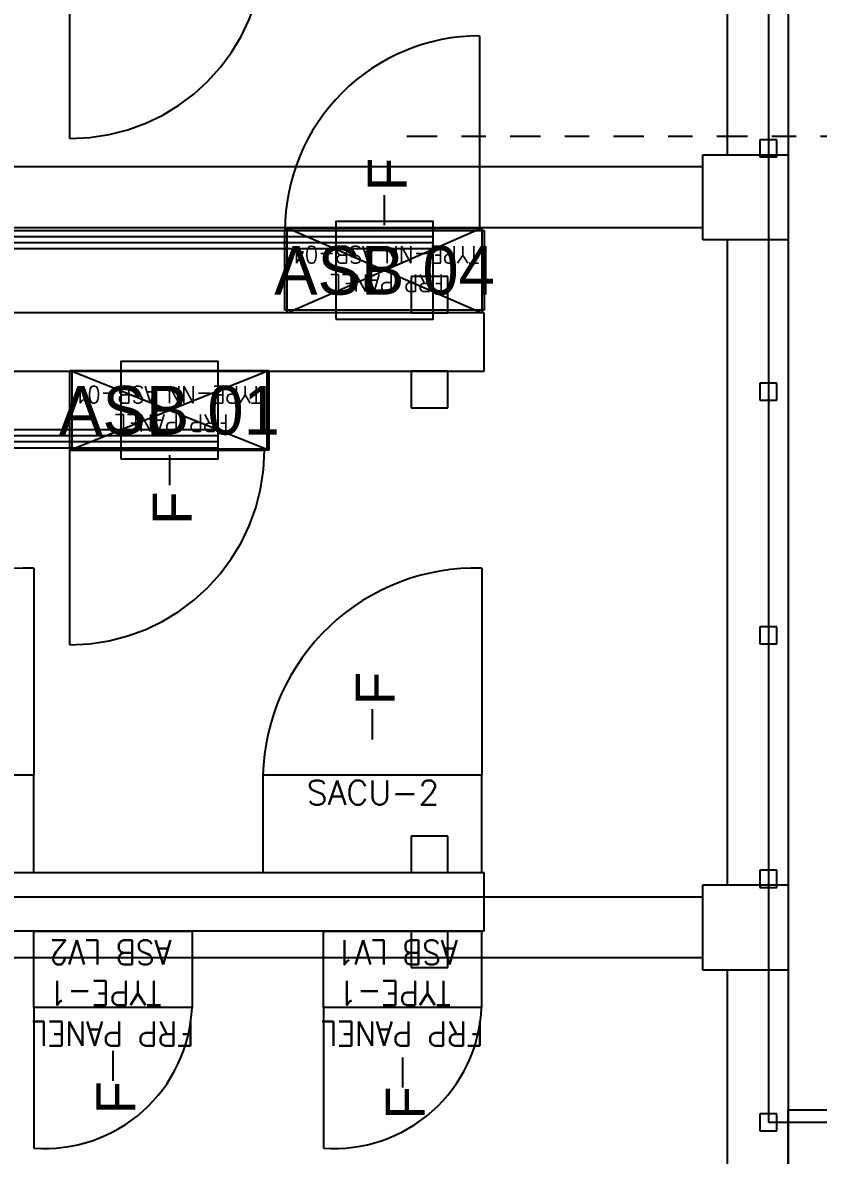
# Model space of a CAD drawing. Header units: metres. Extents: x 529292 to 530070, y 2675479 to 2675799.
# Drawn here: x 529772.285 to 529775.555, y 2675560.491 to 2675565.146 of the extents above; entities that cross this region are included whole.
import ezdxf
from ezdxf.enums import TextEntityAlignment as Align

# ---------------------------------------------------------------- set-up
doc = ezdxf.new("R2010")
doc.units = ezdxf.units.M
for name, pattern in [('CENTER', [2, 1.25, -0.25, 0.25, -0.25]), ('DASHED', [0.75, 0.5, -0.25]), ('HIDDEN', [0.375, 0.25, -0.125]), ('PHANTOM', [63.5, 31.75, -6.35, 6.35, -6.35, 6.35, -6.35])]:
    doc.linetypes.add(name, pattern=pattern)
for name, color, linetype in [('1', 5, 'Continuous'), ('IDT', 7, 'Continuous'), ('LT Cable(AG) INV to LT Panel BL-09', 2, 'Continuous')]:
    doc.layers.add(name, color=color, linetype=linetype)
doc.styles.add('Arial', font='arial.ttf')
doc.styles.add('RomanS', font='romans.shx')
doc.styles.get("Standard").update_dxf_attribs({"font": 'Adani Regular.ttf'})

# ---------------------------------------------------------------- blocks, each defined once
blk = doc.blocks.new('ASB')
at = {"layer": '1', "color": 5}
blk.add_lwpolyline([(-0.2, -0.2), (0.2, -0.2), (0.2, 0.2), (-0.2, 0.2)], close=True, dxfattribs=at)
at = {"layer": '1', "color": 7}
blk.add_attdef('ID', text='', height=0.2, dxfattribs=at).set_placement((0, 0), align=Align.MIDDLE_CENTER)
blk = doc.blocks.new('IDT')
at = {"layer": 'IDT', "color": 8}
for p, q in [((25.552, 15.4101), (25.552, 18.0601)), ((25.802, 15.4101), (25.802, 18.0601)), ((25.552, 17.4851), (25.552, 15.9851)), ((25.5981, 16.0703), (25.5981, 16.0003)), ((25.6681, 16.0703), (25.5981, 16.0703)), ((25.6681, 16.0003), (25.6681, 16.0703)), ((25.552, 15.9851), (22.802, 15.9851)), ((25.5981, 16.0003), (25.6681, 16.0003)), ((25.552, 15.0601), (25.552, 15.4101)), ((25.552, 15.4101), (25.902, 15.4101)), ((25.902, 15.4101), (25.902, 15.0601)), ((25.902, 15.3601), (29.552, 15.3601)), ((26.951, 15.3997), (26.951, 15.2497)), ((27.101, 15.3997), (26.951, 15.3997)), ((27.101, 15.2497), (27.101, 15.3997)), ((26.802, 15.2497), (32.6992, 15.2497)), ((26.951, 15.2497), (27.101, 15.2497)), ((25.902, 15.1101), (29.552, 15.1101)), ((25.902, 15.0601), (25.552, 15.0601)), ((25.552, 12.4101), (25.552, 15.0601)), ((25.5981, 15.0703), (25.5981, 15.0003)), ((25.6681, 15.0703), (25.5981, 15.0703)), ((25.6681, 15.0003), (25.6681, 15.0703)), ((25.802, 12.4101), (25.802, 15.0601)), ((25.5981, 15.0003), (25.6681, 15.0003)), ((32.6992, 15.0097), (26.802, 15.0097)), ((26.951, 15.0097), (26.951, 14.8597)), ((27.101, 15.0097), (26.951, 15.0097)), ((27.101, 14.8597), (27.101, 15.0097)), ((26.951, 14.8597), (27.101, 14.8597)), ((25.5981, 14.0703), (25.5981, 14.0003)), ((25.6681, 14.0703), (25.5981, 14.0703)), ((25.6681, 14.0003), (25.6681, 14.0703)), ((25.5981, 14.0003), (25.6681, 14.0003)), ((27.686, 13.2732), (28.504, 13.2732)), ((27.686, 12.9462), (27.686, 13.2732)), ((27.695, 12.9497), (27.695, 13.2697)), ((27.695, 13.2697), (28.495, 13.2697)), ((28.495, 13.2697), (27.695, 12.9497)), ((28.495, 12.9497), (27.695, 13.2697)), ((28.495, 13.2697), (28.495, 12.9497)), ((28.504, 13.2732), (28.504, 12.9462)), ((26.951, 13.0997), (26.951, 12.9497)), ((27.101, 13.0997), (26.951, 13.0997)), ((27.101, 12.9497), (27.101, 13.0997)), ((25.5981, 13.0685), (25.5981, 12.9985)), ((25.6681, 13.0685), (25.5981, 13.0685)), ((25.6681, 12.9985), (25.6681, 13.0685)), ((25.5981, 12.9985), (25.6681, 12.9985)), ((32.6992, 12.9497), (26.802, 12.9497)), ((26.951, 12.9497), (27.101, 12.9497)), ((28.504, 12.9462), (27.686, 12.9462)), ((28.495, 12.9497), (27.695, 12.9497)), ((26.802, 12.7097), (32.6992, 12.7097)), ((26.811, 12.3601), (26.811, 12.7097)), ((26.811, 12.7097), (27.611, 12.7097)), ((27.611, 12.7097), (26.811, 12.3601)), ((27.611, 12.3601), (26.811, 12.7097)), ((26.951, 12.7097), (26.951, 12.5597)), ((27.101, 12.7097), (26.951, 12.7097)), ((27.101, 12.5597), (27.101, 12.7097)), ((27.611, 12.7097), (27.611, 12.3601)), ((26.802, 12.6984), (27.62, 12.6984)), ((26.802, 12.3714), (26.802, 12.6984)), ((27.62, 12.6984), (27.62, 12.3714)), ((26.951, 12.5597), (27.101, 12.5597)), ((25.552, 12.0601), (25.552, 12.4101)), ((25.552, 12.4101), (25.902, 12.4101)), ((25.902, 12.4101), (25.902, 12.0601)), ((25.902, 12.3601), (29.552, 12.3601)), ((27.62, 12.3714), (26.802, 12.3714)), ((27.611, 12.3601), (26.811, 12.3601)), ((25.902, 12.1101), (29.552, 12.1101)), ((25.902, 12.0601), (25.552, 12.0601)), ((25.552, 9.4101), (25.552, 12.0601)), ((25.5981, 12.0685), (25.5981, 11.9985)), ((25.6681, 12.0685), (25.5981, 12.0685)), ((25.6681, 11.9985), (25.6681, 12.0685)), ((25.802, 9.4101), (25.802, 12.0601)), ((25.5981, 11.9985), (25.6681, 11.9985))]:
    blk.add_line(p, q, dxfattribs=at)
at = {"layer": 'IDT', "color": 8, "linetype": 'DASHED', "ltscale": 5}
for p, q in [((27.462, 15.5637), (27.462, 16.1417)), ((28.652, 15.5637), (28.652, 16.1417)), ((26.811, 13.7589), (26.811, 14.6097)), ((26.811, 14.6097), (27.711, 14.6097)), ((28.652, 13.7589), (28.652, 14.6097)), ((28.652, 14.6097), (29.552, 14.6097)), ((28.504, 14.0732), (28.504, 13.2732)), ((28.4602, 13.2732), (27.704, 13.2732)), ((28.504, 13.2732), (28.4602, 13.2732)), ((26.82, 11.5714), (26.82, 12.3714)), ((26.82, 12.3714), (26.8639, 12.3714)), ((26.8639, 12.3714), (27.62, 12.3714)), ((28.504, 11.9932), (28.504, 11.1932))]:
    blk.add_line(p, q, dxfattribs=at)
at = {"layer": 'IDT', "color": 8, "linetype": 'PHANTOM', "ltscale": 0.25}
for p, q in [((25.6331, 16.0353), (22.892, 16.0353)), ((25.6331, 9.1603), (25.6331, 16.0353))]:
    blk.add_line(p, q, dxfattribs=at)
at = {"layer": 'IDT', "color": 7}
for p, q in [((27.137, 15.8206), (27.137, 15.8931)), ((28.327, 15.7932), (28.327, 15.8658)), ((27.137, 15.7694), (27.137, 15.8206)), ((28.327, 15.7421), (28.327, 15.7932)), ((26.812, 15.5637), (27.462, 15.5637)), ((26.812, 15.2497), (26.812, 15.5637)), ((27.462, 15.5637), (27.462, 15.2497)), ((28.002, 15.5637), (28.652, 15.5637)), ((28.002, 15.2497), (28.002, 15.5637)), ((28.652, 15.5637), (28.652, 15.2497)), ((27.462, 15.2497), (26.812, 15.2497)), ((28.652, 15.2497), (28.002, 15.2497)), ((27.711, 15.0097), (26.811, 15.0097)), ((26.811, 15.0097), (26.811, 14.6097)), ((27.711, 14.6097), (27.711, 15.0097)), ((29.552, 15.0097), (28.652, 15.0097)), ((28.652, 15.0097), (28.652, 14.6097)), ((26.811, 14.6097), (27.711, 14.6097)), ((28.652, 14.6097), (29.552, 14.6097)), ((27.261, 14.4621), (27.261, 14.4109)), ((27.261, 14.4109), (27.261, 14.3384)), ((28.095, 13.3458), (28.095, 13.4183)), ((28.095, 13.2947), (28.095, 13.3458)), ((27.686, 13.2732), (28.504, 13.2732)), ((27.686, 12.9462), (27.686, 13.2732)), ((28.504, 13.2732), (28.504, 12.9462)), ((28.504, 12.9462), (27.686, 12.9462)), ((26.802, 12.6984), (27.62, 12.6984)), ((26.802, 12.3714), (26.802, 12.6984)), ((27.62, 12.6984), (27.62, 12.3714)), ((27.62, 12.3714), (26.802, 12.3714)), ((27.211, 12.3497), (27.211, 12.2985)), ((27.211, 12.2985), (27.211, 12.226))]:
    blk.add_line(p, q, dxfattribs=at)
at = {"layer": 'IDT', "color": 8, "linetype": 'HIDDEN', "ltscale": 2.5}
for p, q in [((26.802, 15.2497), (26.802, 15.0097)), ((26.802, 12.9497), (26.802, 12.7097))]:
    blk.add_line(p, q, dxfattribs=at)
at = {"layer": 'IDT', "color": 8, "linetype": 'CENTER', "ltscale": 0.1}
blk.add_line((12.5447, 11.9854), (27.1642, 11.9854), dxfattribs=at)
at = {"layer": 'IDT', "color": 8, "linetype": 'DASHED', "ltscale": 5}
for centre, radius, start, end in [((27.4175, 15.5373), 0.606, 85.7856, 177.5034), ((28.6075, 15.5373), 0.606, 85.7856, 177.5034), ((26.8361, 14.6339), 0.8753, 268.3615, 358.4192), ((28.6771, 14.6339), 0.8753, 268.3615, 358.4192), ((28.504, 13.2732), 0.8, 90, 180), ((26.82, 12.3714), 0.8, 270, 0), ((28.504, 11.1932), 0.8, 90, 180)]:
    blk.add_arc(centre, radius, start, end, dxfattribs=at)
at = {"layer": 'IDT', "color": 7, "style": 'Arial'}
for p in [(27.0458, 16.0245), (28.2358, 16.0028), (27.1698, 14.3212), (28.0038, 13.5801), (27.1198, 12.2089)]:
    blk.add_text('F', height=0.16, rotation=270, dxfattribs=at).set_placement(p)
at = {"layer": 'IDT', "color": 7, "style": 'RomanS', "width": 0.9}
for s, height, p in [('FRP PANEL', 0.1, (26.8034, 15.6209)), ('FRP PANEL', 0.1, (27.9934, 15.6209)), ('TYPE-1', 0.1, (26.9382, 15.4542)), ('TYPE-1', 0.1, (28.1282, 15.4542)), ('ASB LV1', 0.1, (26.9092, 15.2876)), ('ASB LV2', 0.1, (28.0864, 15.2876)), ('FRP PANEL', 0.07, (27.8518, 13.1269)), ('TYPE-NN ASB-01', 0.07, (27.7167, 13.0102)), ('FRP PANEL', 0.07, (26.9678, 12.5521)), ('TYPE-NN ASB-04', 0.07, (26.8222, 12.4354))]:
    blk.add_text(s, height=height, dxfattribs=at).set_placement(p)
at = {"layer": 'IDT', "color": 7, "ltscale": 0.1, "style": 'RomanS'}
blk.add_text('SACU-2', height=0.1, rotation=180, dxfattribs=at).set_placement((27.5305, 14.7306))

msp = doc.modelspace()

# ---------------------------------------------------------------- linework, layer by layer
at = {"layer": 'LT Cable(AG) INV to LT Panel BL-09', "color": 5}
for points in [[(529773.0883, 2675563.423), (529768.6395, 2675563.423, 0.054929), (529768.4436, 2675563.4014), (529766.8635, 2675563.0489, -0.054929), (529766.6675, 2675563.0273), (529763.0123, 2675563.0273, 0.414214), (529762.1123, 2675562.1273), (529762.1123, 2675545.8898, 0.023693), (529762.1163, 2675545.8046), (529762.2182, 2675544.7321, -0.023693), (529762.2223, 2675544.647), (529762.2223, 2675544.0582), (529811.3563, 2675544.0582, 0.414214), (529812.2563, 2675544.9582), (529812.2563, 2675573.1622, -0.414214), (529813.1563, 2675574.0622), (530002.389, 2675574.0622, 0.414214), (530003.289, 2675574.9622), (530003.289, 2675575.1858)], [(529773.0883, 2675563.398), (529768.6395, 2675563.398, 0.054929), (529768.4436, 2675563.3764), (529766.8635, 2675563.0239, -0.054929), (529766.6675, 2675563.0023), (529763.0373, 2675563.0023, 0.414214), (529762.1373, 2675562.1023), (529762.1373, 2675545.891, 0.023693), (529762.1413, 2675545.8058), (529762.2432, 2675544.7333, -0.023693), (529762.2473, 2675544.6482), (529762.2473, 2675544.0832), (529811.3313, 2675544.0832, 0.414214), (529812.2313, 2675544.9832), (529812.2313, 2675573.1872, -0.414214), (529813.1313, 2675574.0872), (529840.429, 2675574.0872, 0.414214), (529841.329, 2675574.9872), (529841.329, 2675575.1898)], [(529773.0883, 2675563.473), (529768.6395, 2675563.473, 0.054929), (529768.4436, 2675563.4514), (529766.8635, 2675563.0989, -0.054929), (529766.6675, 2675563.0773), (529762.9623, 2675563.0773, 0.414214), (529762.0623, 2675562.1773), (529762.0623, 2675545.8874, 0.023693), (529762.0663, 2675545.8022), (529762.1682, 2675544.7298, -0.023693), (529762.1723, 2675544.6446), (529762.1723, 2675544.0082), (529811.4063, 2675544.0082, 0.414214), (529812.3063, 2675544.9082), (529812.3063, 2675550.6082, -0.414214), (529813.2063, 2675551.5082), (530002.389, 2675551.5082, 0.414214), (530003.289, 2675552.4082), (530003.289, 2675552.6858)], [(529773.0883, 2675563.448), (529768.6395, 2675563.448, 0.054929), (529768.4436, 2675563.4264), (529766.8635, 2675563.0739, -0.054929), (529766.6675, 2675563.0523), (529762.9873, 2675563.0523, 0.414214), (529762.0873, 2675562.1523), (529762.0873, 2675545.8886, 0.023693), (529762.0913, 2675545.8034), (529762.1932, 2675544.731, -0.023693), (529762.1973, 2675544.6458), (529762.1973, 2675544.0332), (529811.3813, 2675544.0332, 0.414214), (529812.2813, 2675544.9332), (529812.2813, 2675550.6332, -0.414214), (529813.1813, 2675551.5332), (529937.605, 2675551.5332, 0.414214), (529938.505, 2675552.4332), (529938.505, 2675552.6898)]]:
    msp.add_lwpolyline(points, format="xyb", dxfattribs=at)
at = {"layer": 'LT Cable(AG) INV to LT Panel BL-09'}
for points in [[(529773.9723, 2675564.241), (529768.5087, 2675564.241, -0.123257), (529768.0847, 2675564.3471), (529766.8038, 2675565.0312, 0.123257), (529766.3798, 2675565.1374), (529759.9748, 2675565.1374, 0.414214), (529759.0748, 2675564.2374), (529759.0748, 2675545.8787, -0.019511), (529759.072, 2675545.8086), (529758.987, 2675544.7212, 0.019511), (529758.9843, 2675544.651), (529758.9843, 2675543.9997), (529745.1678, 2675543.9997, -0.414214), (529744.2678, 2675544.8997), (529744.2678, 2675565.5997, 0.414214), (529743.3678, 2675566.4997), (529521.6856, 2675566.4997, -0.414214), (529520.7856, 2675567.3997), (529520.7856, 2675567.6898)], [(529773.9723, 2675564.266), (529768.5087, 2675564.266, -0.123257), (529768.0847, 2675564.3721), (529766.8038, 2675565.0562, 0.123257), (529766.3798, 2675565.1624), (529759.9498, 2675565.1624, 0.414214), (529759.0498, 2675564.2624), (529759.0498, 2675545.8797, -0.019511), (529759.047, 2675545.8096), (529758.962, 2675544.7222, 0.019511), (529758.9593, 2675544.652), (529758.9593, 2675544.0247), (529745.1928, 2675544.0247, -0.414214), (529744.2928, 2675544.9247), (529744.2928, 2675565.6247, 0.414214), (529743.3928, 2675566.5247), (529586.4696, 2675566.5247, -0.414214), (529585.5696, 2675567.4247), (529585.5696, 2675567.6898)], [(529773.9723, 2675564.291), (529768.5087, 2675564.291, -0.123257), (529768.0847, 2675564.3971), (529766.8038, 2675565.0812, 0.123257), (529766.3798, 2675565.1874), (529759.9248, 2675565.1874, 0.414214), (529759.0248, 2675564.2874), (529759.0248, 2675545.8807, -0.019511), (529759.022, 2675545.8105), (529758.937, 2675544.7232, 0.019511), (529758.9343, 2675544.653), (529758.9343, 2675544.0497), (529745.2178, 2675544.0497, -0.414214), (529744.3178, 2675544.9497), (529744.3178, 2675565.6497, 0.414214), (529743.4178, 2675566.5497), (529651.2536, 2675566.5497, -0.414214), (529650.3536, 2675567.4497), (529650.3536, 2675567.6898)], [(529773.9723, 2675564.216), (529768.5087, 2675564.216, -0.123257), (529768.0847, 2675564.3221), (529766.8038, 2675565.0062, 0.123257), (529766.3798, 2675565.1124), (529759.9998, 2675565.1124, 0.414214), (529759.0998, 2675564.2124), (529759.0998, 2675545.8778, -0.019511), (529759.097, 2675545.8076), (529759.012, 2675544.7202, 0.019511), (529759.0093, 2675544.6501), (529759.0093, 2675537.3747, -0.414214), (529758.1093, 2675536.4747), (529716.0376, 2675536.4747, -0.414214), (529715.1376, 2675537.3747), (529715.1376, 2675537.6898)]]:
    msp.add_lwpolyline(points, format="xyb", dxfattribs=at)

# ---------------------------------------------------------------- block references
at = {"layer": '1'}
for p, values in [((529773.7723, 2675564.1281), {'ID': 'ASB 04'}), ((529772.8883, 2675563.5533), {'ID': 'ASB 01'})]:
    msp.add_blockref('ASB', p, dxfattribs=at).add_auto_attribs(values)
at = {"layer": 'IDT', "color": 8, "rotation": 180}
msp.add_blockref('IDT', (529800.9833, 2675576.663), dxfattribs=at)

doc.saveas('drawing.dxf')
